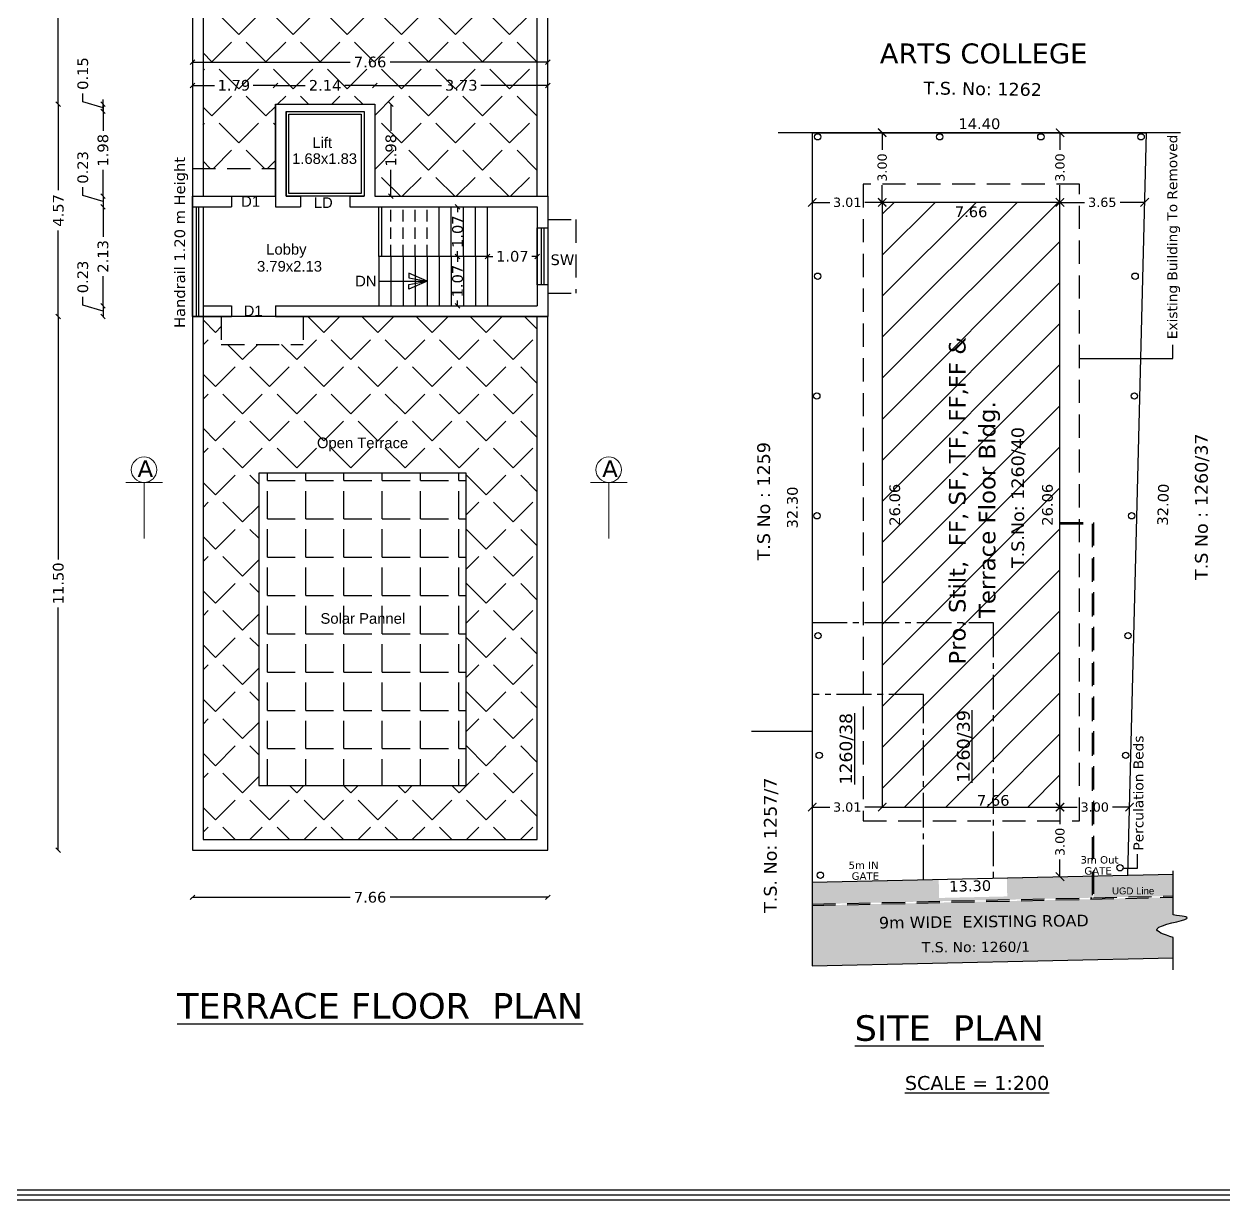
# Model space of a CAD drawing. Header units: metres. Extents: x 1161 to 1456, y 119 to 208.
# Drawn here: x 1352.82 to 1378.67, y 122.35 to 147.69 of the extents above; entities that cross this region are included whole.
import ezdxf

# ---------------------------------------------------------------- set-up
doc = ezdxf.new("R2010")
doc.units = ezdxf.units.M
doc.header["$MEASUREMENT"] = 0
doc.header["$PDMODE"] = 1
doc.header["$PDSIZE"] = -5
for name, pattern in [('CENTER2', [1.125, 0.75, -0.125, 0.125, -0.125]), ('CP-CO-DWS$0$HIDDEN', [0.375, 0.25, -0.125]), ('DASHED', [0.75, 0.5, -0.25])]:
    doc.linetypes.add(name, pattern=pattern)
doc.layers.add('DIM', color=6, linetype='Continuous', lineweight=15)
doc.layers.add('HAT', color=9, linetype='Continuous', lineweight=15)
doc.layers.add('TEXT', color=7, linetype='Continuous')
doc.styles.add('100sc mnt', font='arial.ttf', dxfattribs={"height": 12})
doc.styles.get("Standard").update_dxf_attribs({"font": 'verdana.ttf'})
doc.dimstyles.new('app', dxfattribs={"dimtxt": 0.23, "dimasz": 0.1, "dimexe": 0.18, "dimexo": 0.0625, "dimgap": 0.09, "dimtad": 0, "dimzin": 0, "dimdsep": 46, "dimtxsty": 'Standard', "dimblk": 'OBLIQUE', "dimcen": 0.09, "dimse1": 1, "dimse2": 1, "dimclrd": 8, "dimclre": 8, "dimclrt": 6, "dimadec": 0, "dimazin": 0, "dimtfac": 1, "dimtofl": 0, "dimtmove": 0, "dimatfit": 3, "dimfxl": 0, "dimtolj": 1, "dimtzin": 0, "dimarcsym": 0})
doc.dimstyles.new('App 2', dxfattribs={"dimtxt": 0.23, "dimasz": 0.18, "dimexe": 0.18, "dimexo": 0.0625, "dimgap": 0.09, "dimtad": 0, "dimlfac": 2, "dimzin": 0, "dimdsep": 46, "dimtxsty": 'Standard', "dimblk": 'ARCHTICK', "dimcen": 0.09, "dimse1": 1, "dimse2": 1, "dimsd1": 1, "dimsd2": 1, "dimclrd": 8, "dimclre": 8, "dimclrt": 6, "dimadec": 0, "dimazin": 0, "dimtfac": 1, "dimtofl": 0, "dimtmove": 0, "dimatfit": 3, "dimfxl": 0, "dimtolj": 1, "dimtzin": 0, "dimarcsym": 0})
doc.dimstyles.new('Copy of site 2', dxfattribs={"dimtxt": 0.2, "dimasz": 0.18, "dimexe": 0.18, "dimexo": 0.0625, "dimgap": 0.09, "dimtad": 0, "dimlfac": 2, "dimzin": 0, "dimdsep": 46, "dimtxsty": 'Standard', "dimblk": 'ARCHTICK', "dimcen": 0.09, "dimse1": 1, "dimse2": 1, "dimclrd": 8, "dimclre": 8, "dimclrt": 6, "dimadec": 0, "dimazin": 0, "dimtfac": 1, "dimtofl": 0, "dimtmove": 0, "dimatfit": 3, "dimfxl": 0, "dimtolj": 1, "dimtzin": 0, "dimarcsym": 0})

# ---------------------------------------------------------------- blocks, each defined once
blk = doc.blocks.new('A$C1343161E')
at = {"layer": 'DIM'}
for p, q in [((-0.395, 0), (0.395, 0)), ((0, 0), (0, -1.205))]:
    blk.add_line(p, q, dxfattribs=at)
blk.add_circle((0, 0.275), 0.275, dxfattribs=at)
at = {"layer": 'TEXT'}
blk.add_text('A', height=0.359, dxfattribs=at).set_placement((-0.14, 0.119))
blk = doc.blocks.new('_Oblique')
at = {"layer": 'HAT', "color": 0, "linetype": 'Continuous', "lineweight": -2}
blk.add_line((-0.5, -0.5), (0.5, 0.5), dxfattribs=at)
blk = doc.blocks.new('*D130')
at = {"color": 8, "lineweight": -2}
for p, q in [((1362.158, 143.75), (1362.158, 143.635)), ((1362.158, 142.685), (1362.158, 142.799))]:
    blk.add_line(p, q, dxfattribs=at)
at = {"layer": 'DEFPOINTS', "color": 0}
for p in [(1362.158, 143.75), (1362.165, 143.75), (1362.165, 142.685)]:
    blk.add_point(p, dxfattribs=at)
at = {"color": 8, "lineweight": -2, "xscale": 0.1, "yscale": 0.1, "zscale": 0.1}
for p, rotation in [((1362.158, 143.75), 90), ((1362.158, 142.685), 270)]:
    blk.add_blockref('_Oblique', p, dxfattribs=dict(at, rotation=rotation))
at = {"color": 6, "insert": (1362.158, 143.217), "char_height": 0.23, "attachment_point": 5, "rotation": 90}
blk.add_mtext('\\A1;1.07', dxfattribs=at)
blk = doc.blocks.new('*D131')
at = {"color": 8, "lineweight": -2}
for p, q in [((1362.158, 142.685), (1362.158, 142.57)), ((1362.158, 141.62), (1362.158, 141.734))]:
    blk.add_line(p, q, dxfattribs=at)
at = {"layer": 'DEFPOINTS', "color": 0}
for p in [(1362.158, 142.685), (1362.158, 141.62), (1362.158, 141.62)]:
    blk.add_point(p, dxfattribs=at)
at = {"color": 8, "lineweight": -2, "xscale": 0.1, "yscale": 0.1, "zscale": 0.1}
for p, rotation in [((1362.158, 142.685), 90), ((1362.158, 141.62), 270)]:
    blk.add_blockref('_Oblique', p, dxfattribs=dict(at, rotation=rotation))
at = {"color": 6, "insert": (1362.158, 142.152), "char_height": 0.23, "attachment_point": 5, "rotation": 90}
blk.add_mtext('\\A1;1.07', dxfattribs=at)
blk = doc.blocks.new('*D132')
at = {"color": 8, "lineweight": -2}
for p, q in [((1354.083, 146.016), (1354.083, 146.196)), ((1354.518, 145.886), (1354.083, 146.016)), ((1354.518, 145.962), (1354.518, 146.062)), ((1354.518, 145.81), (1354.518, 145.962)), ((1354.518, 145.81), (1354.518, 145.71))]:
    blk.add_line(p, q, dxfattribs=at)
at = {"layer": 'DEFPOINTS', "color": 0}
for p in [(1354.518, 145.962), (1358.463, 145.962), (1358.463, 145.81)]:
    blk.add_point(p, dxfattribs=at)
at = {"color": 8, "lineweight": -2, "xscale": 0.1, "yscale": 0.1, "zscale": 0.1}
for p, rotation in [((1354.518, 145.962), 270), ((1354.518, 145.81), 90)]:
    blk.add_blockref('_Oblique', p, dxfattribs=dict(at, rotation=rotation))
at = {"color": 6, "insert": (1354.083, 146.624), "char_height": 0.23, "attachment_point": 5, "rotation": 90}
blk.add_mtext('\\A1;0.15', dxfattribs=at)
blk = doc.blocks.new('*D133')
at = {"color": 8, "lineweight": -2}
for p, q in [((1354.518, 145.962), (1354.518, 145.389)), ((1354.518, 143.98), (1354.518, 144.552))]:
    blk.add_line(p, q, dxfattribs=at)
at = {"layer": 'DEFPOINTS', "color": 0}
for p in [(1358.463, 145.962), (1354.518, 143.98), (1357.286, 143.98)]:
    blk.add_point(p, dxfattribs=at)
at = {"color": 8, "lineweight": -2, "xscale": 0.1, "yscale": 0.1, "zscale": 0.1}
for p, rotation in [((1354.518, 145.962), 90), ((1354.518, 143.98), 270)]:
    blk.add_blockref('_Oblique', p, dxfattribs=dict(at, rotation=rotation))
at = {"color": 6, "insert": (1354.518, 144.971), "char_height": 0.23, "attachment_point": 5, "rotation": 90}
blk.add_mtext('\\A1;1.98', dxfattribs=at)
blk = doc.blocks.new('*D134')
at = {"color": 8, "lineweight": -2}
for p, q in [((1354.083, 143.995), (1354.083, 144.175)), ((1354.518, 143.865), (1354.083, 143.995)), ((1354.518, 143.98), (1354.518, 143.75))]:
    blk.add_line(p, q, dxfattribs=at)
at = {"layer": 'DEFPOINTS', "color": 0}
for p in [(1357.286, 143.98), (1354.518, 143.75), (1357.286, 143.75)]:
    blk.add_point(p, dxfattribs=at)
at = {"color": 8, "lineweight": -2, "xscale": 0.1, "yscale": 0.1, "zscale": 0.1}
for p, rotation in [((1354.518, 143.98), 90), ((1354.518, 143.75), 270)]:
    blk.add_blockref('_Oblique', p, dxfattribs=dict(at, rotation=rotation))
at = {"color": 6, "insert": (1354.083, 144.602), "char_height": 0.23, "attachment_point": 5, "rotation": 90}
blk.add_mtext('\\A1;0.23', dxfattribs=at)
blk = doc.blocks.new('*D135')
at = {"color": 8, "lineweight": -2}
for p, q in [((1354.518, 143.75), (1354.518, 143.109)), ((1354.518, 141.62), (1354.518, 142.26))]:
    blk.add_line(p, q, dxfattribs=at)
at = {"layer": 'DEFPOINTS', "color": 0}
for p in [(1357.286, 143.75), (1354.518, 141.62), (1357.286, 141.62)]:
    blk.add_point(p, dxfattribs=at)
at = {"color": 8, "lineweight": -2, "xscale": 0.1, "yscale": 0.1, "zscale": 0.1}
for p, rotation in [((1354.518, 143.75), 90), ((1354.518, 141.62), 270)]:
    blk.add_blockref('_Oblique', p, dxfattribs=dict(at, rotation=rotation))
at = {"color": 6, "insert": (1354.518, 142.685), "char_height": 0.23, "attachment_point": 5, "rotation": 90}
blk.add_mtext('\\A1;2.13', dxfattribs=at)
blk = doc.blocks.new('*D136')
at = {"color": 8, "lineweight": -2}
for p, q in [((1354.083, 141.635), (1354.083, 141.815)), ((1354.518, 141.505), (1354.083, 141.635)), ((1354.518, 141.62), (1354.518, 141.39))]:
    blk.add_line(p, q, dxfattribs=at)
at = {"layer": 'DEFPOINTS', "color": 0}
for p in [(1357.286, 141.62), (1354.518, 141.39), (1357.286, 141.39)]:
    blk.add_point(p, dxfattribs=at)
at = {"color": 8, "lineweight": -2, "xscale": 0.1, "yscale": 0.1, "zscale": 0.1}
for p, rotation in [((1354.518, 141.62), 90), ((1354.518, 141.39), 270)]:
    blk.add_blockref('_Oblique', p, dxfattribs=dict(at, rotation=rotation))
at = {"color": 6, "insert": (1354.083, 142.242), "char_height": 0.23, "attachment_point": 5, "rotation": 90}
blk.add_mtext('\\A1;0.23', dxfattribs=at)
blk = doc.blocks.new('*D137')
at = {"color": 8, "lineweight": -2}
for p, q in [((1353.555, 145.962), (1353.555, 144.109)), ((1353.555, 141.39), (1353.555, 143.242))]:
    blk.add_line(p, q, dxfattribs=at)
at = {"layer": 'DEFPOINTS', "color": 0}
for p in [(1358.233, 145.962), (1353.555, 141.39), (1358.233, 141.39)]:
    blk.add_point(p, dxfattribs=at)
at = {"color": 8, "lineweight": -2, "xscale": 0.1, "yscale": 0.1, "zscale": 0.1}
for p, rotation in [((1353.555, 145.962), 90), ((1353.555, 141.39), 270)]:
    blk.add_blockref('_Oblique', p, dxfattribs=dict(at, rotation=rotation))
at = {"color": 6, "insert": (1353.555, 143.676), "char_height": 0.23, "attachment_point": 5, "rotation": 90}
blk.add_mtext('\\A1;4.57', dxfattribs=at)
blk = doc.blocks.new('*D138')
at = {"color": 8, "lineweight": -2}
for p, q in [((1356.443, 146.37), (1356.92, 146.37)), ((1358.233, 146.37), (1357.755, 146.37))]:
    blk.add_line(p, q, dxfattribs=at)
at = {"layer": 'DEFPOINTS', "color": 0}
for p in [(1358.233, 146.37), (1356.443, 143.98), (1358.233, 143.98)]:
    blk.add_point(p, dxfattribs=at)
at = {"color": 8, "lineweight": -2, "xscale": 0.1, "yscale": 0.1, "zscale": 0.1, "rotation": 180}
blk.add_blockref('_Oblique', (1356.443, 146.37), dxfattribs=at)
at = {"color": 8, "lineweight": -2, "xscale": 0.1, "yscale": 0.1, "zscale": 0.1}
blk.add_blockref('_Oblique', (1358.233, 146.37), dxfattribs=at)
at = {"color": 6, "insert": (1357.338, 146.37), "char_height": 0.23, "attachment_point": 5}
blk.add_mtext('\\A1;1.79', dxfattribs=at)
blk = doc.blocks.new('*D139')
at = {"color": 8, "lineweight": -2}
for p, q in [((1358.233, 146.37), (1358.874, 146.37)), ((1360.373, 146.37), (1359.732, 146.37))]:
    blk.add_line(p, q, dxfattribs=at)
at = {"layer": 'DEFPOINTS', "color": 0}
for p in [(1360.373, 146.37), (1360.373, 145.962), (1358.233, 143.98)]:
    blk.add_point(p, dxfattribs=at)
at = {"color": 8, "lineweight": -2, "xscale": 0.1, "yscale": 0.1, "zscale": 0.1, "rotation": 180}
blk.add_blockref('_Oblique', (1358.233, 146.37), dxfattribs=at)
at = {"color": 8, "lineweight": -2, "xscale": 0.1, "yscale": 0.1, "zscale": 0.1}
blk.add_blockref('_Oblique', (1360.373, 146.37), dxfattribs=at)
at = {"color": 6, "insert": (1359.303, 146.37), "char_height": 0.23, "attachment_point": 5}
blk.add_mtext('\\A1;2.14', dxfattribs=at)
blk = doc.blocks.new('*D140')
at = {"color": 8, "lineweight": -2}
for p, q in [((1360.373, 146.37), (1361.813, 146.37)), ((1364.103, 146.37), (1362.662, 146.37))]:
    blk.add_line(p, q, dxfattribs=at)
at = {"layer": 'DEFPOINTS', "color": 0}
for p in [(1364.103, 146.37), (1360.373, 145.962), (1364.103, 145.974)]:
    blk.add_point(p, dxfattribs=at)
at = {"color": 8, "lineweight": -2, "xscale": 0.1, "yscale": 0.1, "zscale": 0.1, "rotation": 180}
blk.add_blockref('_Oblique', (1360.373, 146.37), dxfattribs=at)
at = {"color": 8, "lineweight": -2, "xscale": 0.1, "yscale": 0.1, "zscale": 0.1}
blk.add_blockref('_Oblique', (1364.103, 146.37), dxfattribs=at)
at = {"color": 6, "insert": (1362.238, 146.37), "char_height": 0.23, "attachment_point": 5}
blk.add_mtext('\\A1;3.73', dxfattribs=at)
blk = doc.blocks.new('*D141')
at = {"color": 8, "lineweight": -2}
for p, q in [((1356.443, 146.871), (1359.844, 146.871)), ((1364.103, 146.871), (1360.702, 146.871))]:
    blk.add_line(p, q, dxfattribs=at)
at = {"layer": 'DEFPOINTS', "color": 0}
for p in [(1364.103, 146.871), (1356.443, 144.675), (1364.103, 144.675)]:
    blk.add_point(p, dxfattribs=at)
at = {"color": 8, "lineweight": -2, "xscale": 0.1, "yscale": 0.1, "zscale": 0.1, "rotation": 180}
blk.add_blockref('_Oblique', (1356.443, 146.871), dxfattribs=at)
at = {"color": 8, "lineweight": -2, "xscale": 0.1, "yscale": 0.1, "zscale": 0.1}
blk.add_blockref('_Oblique', (1364.103, 146.871), dxfattribs=at)
at = {"color": 6, "insert": (1360.273, 146.871), "char_height": 0.23, "attachment_point": 5}
blk.add_mtext('\\A1;7.66', dxfattribs=at)
blk = doc.blocks.new('*D142')
at = {"color": 8, "lineweight": -2}
for p, q in [((1360.722, 145.962), (1360.722, 145.389)), ((1360.722, 143.98), (1360.722, 144.552))]:
    blk.add_line(p, q, dxfattribs=at)
at = {"layer": 'DEFPOINTS', "color": 0}
for p in [(1360.373, 145.962), (1360.722, 145.962), (1360.373, 143.98)]:
    blk.add_point(p, dxfattribs=at)
at = {"color": 8, "lineweight": -2, "xscale": 0.1, "yscale": 0.1, "zscale": 0.1}
for p, rotation in [((1360.722, 145.962), 90), ((1360.722, 143.98), 270)]:
    blk.add_blockref('_Oblique', p, dxfattribs=dict(at, rotation=rotation))
at = {"color": 6, "insert": (1360.722, 144.971), "char_height": 0.23, "attachment_point": 5, "rotation": 90}
blk.add_mtext('\\A1;1.98', dxfattribs=at)
blk = doc.blocks.new('*D143')
at = {"color": 8, "lineweight": -2}
for p, q in [((1362.803, 142.685), (1362.92, 142.685)), ((1363.873, 142.685), (1363.756, 142.685))]:
    blk.add_line(p, q, dxfattribs=at)
at = {"layer": 'DEFPOINTS', "color": 0}
for p in [(1362.803, 142.685), (1363.873, 142.685), (1363.873, 142.685)]:
    blk.add_point(p, dxfattribs=at)
at = {"color": 8, "lineweight": -2, "xscale": 0.1, "yscale": 0.1, "zscale": 0.1, "rotation": 180}
blk.add_blockref('_Oblique', (1362.803, 142.685), dxfattribs=at)
at = {"color": 8, "lineweight": -2, "xscale": 0.1, "yscale": 0.1, "zscale": 0.1}
blk.add_blockref('_Oblique', (1363.873, 142.685), dxfattribs=at)
at = {"color": 6, "insert": (1363.338, 142.685), "char_height": 0.23, "attachment_point": 5}
blk.add_mtext('\\A1;1.07', dxfattribs=at)
blk = doc.blocks.new('*D72')
at = {"layer": 'DEFPOINTS', "color": 0}
for p in [(1376.599, 129.354), (1369.801, 129.199), (1369.804, 129.042)]:
    blk.add_point(p, dxfattribs=at)
at = {"color": 6, "insert": (1373.203, 129.119), "char_height": 0.23, "attachment_point": 5, "rotation": 1.3065}
blk.add_mtext('\\A1;13.30', dxfattribs=at)
blk = doc.blocks.new('_ArchTick')
at = {"color": 0, "linetype": 'ByBlock', "const_width": 0.15}
blk.add_lwpolyline([(-0.5, -0.5), (0.5, 0.5)], dxfattribs=at)
blk = doc.blocks.new('*D73')
at = {"layer": 'DEFPOINTS', "color": 0}
for p in [(1377.001, 145.349), (1376.599, 129.354), (1377.16, 129.34)]:
    blk.add_point(p, dxfattribs=at)
at = {"color": 6, "insert": (1377.361, 137.337), "char_height": 0.23, "attachment_point": 5, "rotation": 88.5611}
blk.add_mtext('\\A1;32.00', dxfattribs=at)
blk = doc.blocks.new('*D74')
at = {"layer": 'DEFPOINTS', "color": 0}
for p in [(1369.801, 145.349), (1377.001, 145.541), (1377.001, 145.349)]:
    blk.add_point(p, dxfattribs=at)
at = {"color": 6, "insert": (1373.401, 145.541), "char_height": 0.23, "attachment_point": 5}
blk.add_mtext('\\A1;14.40', dxfattribs=at)
blk = doc.blocks.new('*D75')
at = {"layer": 'DEFPOINTS', "color": 0}
for p in [(1369.801, 145.349), (1369.374, 129.199), (1369.801, 129.199)]:
    blk.add_point(p, dxfattribs=at)
at = {"color": 6, "insert": (1369.374, 137.274), "char_height": 0.23, "attachment_point": 5, "rotation": 90}
blk.add_mtext('\\A1;32.30', dxfattribs=at)
blk = doc.blocks.new('*D76')
at = {"color": 8, "lineweight": -2}
for p, q in [((1369.801, 143.849), (1370.178, 143.849)), ((1371.308, 143.849), (1370.931, 143.849))]:
    blk.add_line(p, q, dxfattribs=at)
at = {"layer": 'DEFPOINTS', "color": 0}
for p in [(1369.801, 143.849), (1369.801, 143.849), (1371.308, 143.849)]:
    blk.add_point(p, dxfattribs=at)
at = {"color": 8, "lineweight": -2, "xscale": 0.18, "yscale": 0.18, "zscale": 0.18, "rotation": 180}
blk.add_blockref('_ArchTick', (1369.801, 143.849), dxfattribs=at)
at = {"color": 8, "lineweight": -2, "xscale": 0.18, "yscale": 0.18, "zscale": 0.18}
blk.add_blockref('_ArchTick', (1371.308, 143.849), dxfattribs=at)
at = {"color": 6, "insert": (1370.554, 143.849), "char_height": 0.2, "attachment_point": 5}
blk.add_mtext('\\A1;3.01', dxfattribs=at)
blk = doc.blocks.new('*D146')
at = {"color": 8, "lineweight": -2}
for p, q in [((1371.308, 145.349), (1371.308, 144.981)), ((1371.308, 143.849), (1371.308, 144.217))]:
    blk.add_line(p, q, dxfattribs=at)
at = {"layer": 'DEFPOINTS', "color": 0}
for p in [(1371.308, 145.349), (1371.308, 145.349), (1371.308, 143.849)]:
    blk.add_point(p, dxfattribs=at)
at = {"color": 8, "lineweight": -2, "xscale": 0.18, "yscale": 0.18, "zscale": 0.18}
for p, rotation in [((1371.308, 145.349), 90), ((1371.308, 143.849), 270)]:
    blk.add_blockref('_ArchTick', p, dxfattribs=dict(at, rotation=rotation))
at = {"color": 6, "insert": (1371.308, 144.599), "char_height": 0.2, "attachment_point": 5, "rotation": 90}
blk.add_mtext('\\A1;3.00', dxfattribs=at)
blk = doc.blocks.new('*D77')
at = {"color": 8, "lineweight": -2}
for p, q in [((1375.138, 145.349), (1375.138, 144.981)), ((1375.138, 143.849), (1375.138, 144.217))]:
    blk.add_line(p, q, dxfattribs=at)
at = {"layer": 'DEFPOINTS', "color": 0}
for p in [(1375.138, 145.349), (1375.138, 145.349), (1375.138, 143.849)]:
    blk.add_point(p, dxfattribs=at)
at = {"color": 8, "lineweight": -2, "xscale": 0.18, "yscale": 0.18, "zscale": 0.18}
for p, rotation in [((1375.138, 145.349), 90), ((1375.138, 143.849), 270)]:
    blk.add_blockref('_ArchTick', p, dxfattribs=dict(at, rotation=rotation))
at = {"color": 6, "insert": (1375.138, 144.599), "char_height": 0.2, "attachment_point": 5, "rotation": 90}
blk.add_mtext('\\A1;3.00', dxfattribs=at)
blk = doc.blocks.new('*D78')
at = {"color": 8, "lineweight": -2}
for p, q in [((1375.138, 143.849), (1375.669, 143.849)), ((1376.963, 143.849), (1376.432, 143.849))]:
    blk.add_line(p, q, dxfattribs=at)
at = {"layer": 'DEFPOINTS', "color": 0}
for p in [(1375.138, 143.849), (1376.963, 143.849), (1376.963, 143.849)]:
    blk.add_point(p, dxfattribs=at)
at = {"color": 8, "lineweight": -2, "xscale": 0.18, "yscale": 0.18, "zscale": 0.18, "rotation": 180}
blk.add_blockref('_ArchTick', (1375.138, 143.849), dxfattribs=at)
at = {"color": 8, "lineweight": -2, "xscale": 0.18, "yscale": 0.18, "zscale": 0.18}
blk.add_blockref('_ArchTick', (1376.963, 143.849), dxfattribs=at)
at = {"color": 6, "insert": (1376.05, 143.849), "char_height": 0.2, "attachment_point": 5}
blk.add_mtext('\\A1;3.65', dxfattribs=at)
blk = doc.blocks.new('*D79')
at = {"color": 8, "lineweight": -2}
for p, q in [((1375.138, 130.819), (1375.505, 130.819)), ((1376.636, 130.819), (1376.269, 130.819))]:
    blk.add_line(p, q, dxfattribs=at)
at = {"layer": 'DEFPOINTS', "color": 0}
for p in [(1375.138, 130.819), (1376.636, 130.819), (1376.636, 130.819)]:
    blk.add_point(p, dxfattribs=at)
at = {"color": 8, "lineweight": -2, "xscale": 0.18, "yscale": 0.18, "zscale": 0.18, "rotation": 180}
blk.add_blockref('_ArchTick', (1375.138, 130.819), dxfattribs=at)
at = {"color": 8, "lineweight": -2, "xscale": 0.18, "yscale": 0.18, "zscale": 0.18}
blk.add_blockref('_ArchTick', (1376.636, 130.819), dxfattribs=at)
at = {"color": 6, "insert": (1375.887, 130.819), "char_height": 0.2, "attachment_point": 5}
blk.add_mtext('\\A1;3.00', dxfattribs=at)
blk = doc.blocks.new('*D80')
at = {"color": 8, "lineweight": -2}
for p, q in [((1375.138, 130.819), (1375.138, 130.452)), ((1375.138, 129.321), (1375.138, 129.688))]:
    blk.add_line(p, q, dxfattribs=at)
at = {"layer": 'DEFPOINTS', "color": 0}
for p in [(1375.138, 130.819), (1375.138, 129.321), (1375.138, 129.321)]:
    blk.add_point(p, dxfattribs=at)
at = {"color": 8, "lineweight": -2, "xscale": 0.18, "yscale": 0.18, "zscale": 0.18}
for p, rotation in [((1375.138, 130.819), 90), ((1375.138, 129.321), 270)]:
    blk.add_blockref('_ArchTick', p, dxfattribs=dict(at, rotation=rotation))
at = {"color": 6, "insert": (1375.138, 130.07), "char_height": 0.2, "attachment_point": 5, "rotation": 90}
blk.add_mtext('\\A1;3.00', dxfattribs=at)
blk = doc.blocks.new('*D81')
at = {"color": 8, "lineweight": -2}
for p, q in [((1369.801, 130.819), (1370.178, 130.819)), ((1371.308, 130.819), (1370.931, 130.819))]:
    blk.add_line(p, q, dxfattribs=at)
at = {"layer": 'DEFPOINTS', "color": 0}
for p in [(1369.801, 130.819), (1369.801, 130.819), (1371.308, 130.819)]:
    blk.add_point(p, dxfattribs=at)
at = {"color": 8, "lineweight": -2, "xscale": 0.18, "yscale": 0.18, "zscale": 0.18, "rotation": 180}
blk.add_blockref('_ArchTick', (1369.801, 130.819), dxfattribs=at)
at = {"color": 8, "lineweight": -2, "xscale": 0.18, "yscale": 0.18, "zscale": 0.18}
blk.add_blockref('_ArchTick', (1371.308, 130.819), dxfattribs=at)
at = {"color": 6, "insert": (1370.554, 130.819), "char_height": 0.2, "attachment_point": 5}
blk.add_mtext('\\A1;3.01', dxfattribs=at)
blk = doc.blocks.new('*D147')
at = {"layer": 'DEFPOINTS', "color": 0}
for p in [(1371.308, 143.849), (1375.138, 143.849), (1375.138, 143.643)]:
    blk.add_point(p, dxfattribs=at)
at = {"color": 6, "insert": (1373.223, 143.643), "char_height": 0.23, "attachment_point": 5}
blk.add_mtext('\\A1;7.66', dxfattribs=at)
blk = doc.blocks.new('*D148')
at = {"layer": 'DEFPOINTS', "color": 0}
for p in [(1375.138, 143.849), (1374.869, 130.819), (1375.138, 130.819)]:
    blk.add_point(p, dxfattribs=at)
at = {"color": 6, "insert": (1374.869, 137.334), "char_height": 0.23, "attachment_point": 5, "rotation": 90}
blk.add_mtext('\\A1;26.06', dxfattribs=at)
blk = doc.blocks.new('*D149')
at = {"layer": 'DEFPOINTS', "color": 0}
for p in [(1375.138, 130.962), (1371.308, 130.819), (1375.138, 130.819)]:
    blk.add_point(p, dxfattribs=at)
at = {"color": 6, "insert": (1373.7, 130.962), "char_height": 0.23, "attachment_point": 5}
blk.add_mtext('\\A1;7.66', dxfattribs=at)
blk = doc.blocks.new('*D150')
at = {"layer": 'DEFPOINTS', "color": 0}
for p in [(1371.308, 143.849), (1371.58, 143.849), (1371.308, 130.819)]:
    blk.add_point(p, dxfattribs=at)
at = {"color": 6, "insert": (1371.58, 137.334), "char_height": 0.23, "attachment_point": 5, "rotation": 90}
blk.add_mtext('\\A1;26.06', dxfattribs=at)
blk = doc.blocks.new('*D108')
at = {"color": 8, "lineweight": -2}
for p, q in [((1356.443, 128.876), (1359.844, 128.876)), ((1364.103, 128.876), (1360.702, 128.876))]:
    blk.add_line(p, q, dxfattribs=at)
at = {"layer": 'DEFPOINTS', "color": 0}
for p in [(1356.443, 129.89), (1364.103, 129.89), (1356.443, 128.876)]:
    blk.add_point(p, dxfattribs=at)
at = {"color": 8, "lineweight": -2, "xscale": 0.1, "yscale": 0.1, "zscale": 0.1, "rotation": 180}
blk.add_blockref('_Oblique', (1356.443, 128.876), dxfattribs=at)
at = {"color": 8, "lineweight": -2, "xscale": 0.1, "yscale": 0.1, "zscale": 0.1}
blk.add_blockref('_Oblique', (1364.103, 128.876), dxfattribs=at)
at = {"color": 6, "insert": (1360.273, 128.876), "char_height": 0.23, "attachment_point": 5}
blk.add_mtext('\\A1;7.66', dxfattribs=at)
blk = doc.blocks.new('*D109')
at = {"color": 8, "lineweight": -2}
for p, q in [((1353.555, 155.95), (1353.555, 151.386)), ((1353.555, 145.962), (1353.555, 150.526))]:
    blk.add_line(p, q, dxfattribs=at)
at = {"layer": 'DEFPOINTS', "color": 0}
for p in [(1353.555, 155.95), (1356.443, 155.95), (1358.233, 145.962)]:
    blk.add_point(p, dxfattribs=at)
at = {"color": 8, "lineweight": -2, "xscale": 0.1, "yscale": 0.1, "zscale": 0.1}
for p, rotation in [((1353.555, 155.95), 90), ((1353.555, 145.962), 270)]:
    blk.add_blockref('_Oblique', p, dxfattribs=dict(at, rotation=rotation))
at = {"color": 6, "insert": (1353.555, 150.956), "char_height": 0.23, "attachment_point": 5, "rotation": 90}
blk.add_mtext('\\A1;9.99', dxfattribs=at)
blk = doc.blocks.new('*D112')
at = {"color": 8, "lineweight": -2}
for p, q in [((1353.555, 141.39), (1353.555, 136.157)), ((1353.555, 129.89), (1353.555, 135.122))]:
    blk.add_line(p, q, dxfattribs=at)
at = {"layer": 'DEFPOINTS', "color": 0}
for p in [(1356.443, 141.39), (1353.555, 129.89), (1356.443, 129.89)]:
    blk.add_point(p, dxfattribs=at)
at = {"color": 8, "lineweight": -2, "xscale": 0.1, "yscale": 0.1, "zscale": 0.1}
for p, rotation in [((1353.555, 141.39), 90), ((1353.555, 129.89), 270)]:
    blk.add_blockref('_Oblique', p, dxfattribs=dict(at, rotation=rotation))
at = {"color": 6, "insert": (1353.555, 135.64), "char_height": 0.23, "attachment_point": 5, "rotation": 90}
blk.add_mtext('\\A1;11.50', dxfattribs=at)

msp = doc.modelspace()

# ---------------------------------------------------------------- hatches: boundary and pattern name
h = msp.add_hatch()
h.set_pattern_fill('ANGLE', color=256, scale=3, angle=45)
h.set_pattern_definition([(45, (1796.1348, -2925.69444), (-0.5833631, 0.5833631), [0.6, -0.225]), (135, (1796.1348, -2925.69444), (-0.5833631, -0.5833631), [0.6, -0.225])])
h.paths.add_polyline_path([(1358.9836, 146.161), (1359.6274, 146.161), (1359.6274, 146.5731), (1358.9836, 146.5731)], flags=24)
h.paths.add_polyline_path([(1361.9164, 146.1627), (1362.5602, 146.1627), (1362.5602, 146.5749), (1361.9164, 146.5749)], flags=24)
h.paths.add_polyline_path([(1360.9297, 144.6398), (1360.9297, 145.2836), (1360.5176, 145.2836), (1360.5176, 144.6398)], flags=24)
h.paths.add_polyline_path([(1357.0068, 146.1627), (1357.6506, 146.1627), (1357.6506, 146.5748), (1357.0068, 146.5748)], flags=24)
h.paths.add_polyline_path([(1359.9507, 146.6631), (1360.5945, 146.6631), (1360.5945, 147.0752), (1359.9507, 147.0752)], flags=24)
h.paths.add_polyline_path([(1359.1447, 134.7072), (1361.088, 134.7072), (1361.088, 135.0611), (1359.1447, 135.0611)], flags=24)
h.paths.add_polyline_path([(1359.054, 147.5058), (1361.1685, 147.5058), (1361.1685, 147.9491), (1359.054, 147.9491)], flags=24)
h.paths.add_polyline_path([(1363.8728, 152.4896), (1356.6728, 152.4896), (1356.6728, 144.5796), (1358.2328, 144.5796), (1358.2328, 145.962), (1360.3728, 145.962), (1360.3728, 143.9796), (1363.8728, 143.9796)])
h = msp.add_hatch()
h.set_pattern_fill('ANSI31', color=8, scale=5, angle=180, style=0)
h.paths.add_polyline_path([(1375.1377, 143.849), (1371.3077, 143.849), (1371.3077, 134.7975), (1373.6996, 134.7975), (1373.6996, 130.819), (1375.1377, 130.819)])
h.paths.add_polyline_path([(1372.2002, 133.2475), (1372.2001, 130.819), (1373.6996, 130.819), (1373.6996, 134.7975), (1371.3077, 134.7975), (1371.3077, 133.2475)], flags=17)
h.paths.add_polyline_path([(1372.2002, 133.2475), (1371.3077, 133.2475), (1371.3077, 130.819), (1372.2001, 130.819)], flags=16)
h.paths.add_polyline_path([(1374.5079, 135.8857), (1374.5079, 139.256), (1373.9926, 139.256), (1373.9926, 135.8857)], flags=24)
h.paths.add_polyline_path([(1373.3084, 133.7729), (1373.3084, 141.537), (1372.6128, 141.537), (1372.6128, 133.7729)], flags=25)
h.paths.add_polyline_path([(1373.9661, 134.7733), (1373.9661, 139.7181), (1373.2514, 139.7181), (1373.2514, 134.7733)], flags=24)
h.paths.add_polyline_path([(1373.3359, 131.2571), (1373.3359, 133.0434), (1372.8206, 133.0434), (1372.8206, 131.2571)], flags=24)
h = msp.add_hatch()
h.set_pattern_fill('ANGLE', color=256, scale=3, angle=45)
h.set_pattern_definition([(45, (1684.2077, -2925.69444), (-0.5833631, 0.5833631), [0.6, -0.225]), (135, (1684.2077, -2925.69444), (-0.5833631, -0.5833631), [0.6, -0.225])])
h.paths.add_polyline_path([(1359.054, 135.395), (1361.1685, 135.395), (1361.1685, 135.8384), (1359.054, 135.8384)], flags=24)
h.paths.add_polyline_path([(1357.8755, 131.2842), (1357.8755, 138.0116), (1362.3428, 138.0116), (1362.3428, 131.2842)])
h.paths.add_polyline_path([(1356.6728, 130.1196), (1363.8728, 130.1196), (1363.8728, 141.3896), (1358.8328, 141.3896), (1358.8328, 140.7896), (1357.067, 140.7896), (1357.067, 141.3896), (1356.6728, 141.3896)])
h = msp.add_hatch()
h.set_pattern_fill('ANGLE', color=256, scale=3)
h.set_pattern_definition([(0, (1796.1348, -2942.6959), (0, 0.825), [0.6, -0.225]), (90, (1796.1348, -2942.6959), (-0.825, 1e-16), [0.6, -0.225])])
h.paths.add_polyline_path([(1362.3428, 131.2842), (1362.3428, 138.0116), (1357.8755, 138.0116), (1357.8755, 131.2842)])
h.paths.add_polyline_path([(1359.1447, 134.7072), (1361.088, 134.7072), (1361.088, 135.0611), (1359.1447, 135.0611)], flags=24)
h = msp.add_hatch()
h.set_pattern_fill('DOTS', color=2)
edge = h.paths.add_edge_path()
edge.add_spline(control_points=[(1377.5787, 128.0099), (1377.3703, 128.0751), (1376.9354, 128.2383), (1378.1381, 128.416), (1377.7741, 128.4758), (1377.5787, 128.4953)], knot_values=[0.315129, 0.315129, 0.315129, 0.315129, 1.7457453, 3.9428594, 5.2832923, 5.2832923, 5.2832923, 5.2832923], degree=3, periodic=0)
edge.add_line((1377.5787, 128.4953), (1377.5787, 128.8771))
edge.add_line((1377.5787, 128.8771), (1369.8006, 128.6997))
edge.add_line((1369.8006, 128.6997), (1369.8006, 127.3975))
edge.add_line((1369.8006, 127.3975), (1377.5787, 127.5748))
edge.add_line((1377.5787, 127.5748), (1377.5787, 128.0099))
h.paths.add_polyline_path([(1377.5787, 129.3764), (1375.8624, 129.3373), (1375.8624, 128.8673), (1377.5787, 128.9065)])
h.paths.add_polyline_path([(1372.0926, 127.576), (1374.8952, 127.5911), (1374.893, 128.0034), (1372.0904, 127.9882)], flags=24)
h.paths.add_polyline_path([(1371.1742, 128.1341), (1376.0308, 128.1846), (1376.0267, 128.5752), (1371.1701, 128.5247)], flags=24)
h.paths.add_polyline_path([(1376.2216, 128.899), (1377.208, 128.899), (1377.208, 129.1291), (1376.2216, 129.1291)], flags=24)
h.paths.add_polyline_path([(1373.9926, 129.2946), (1374.0017, 128.8955), (1372.5343, 128.8621), (1372.5252, 129.2612), (1369.8006, 129.199), (1369.8006, 128.7291), (1375.833, 128.8667), (1375.833, 129.3366)])

# ---------------------------------------------------------------- linework, layer by layer
for p, q in [((1358.2328, 145.962), (1358.2328, 143.7496)), ((1358.2328, 145.962), (1360.3728, 145.962)), ((1360.3728, 145.962), (1360.3728, 143.9796)), ((1358.4628, 145.8096), (1358.4628, 143.9796)), ((1358.4628, 145.8096), (1360.1428, 145.8096)), ((1360.1428, 145.8096), (1360.1428, 143.9796)), ((1376.5989, 129.3541), (1377.0006, 145.349)), ((1356.4428, 143.9796), (1356.4428, 141.3896)), ((1356.4428, 143.9796), (1357.286, 143.9796)), ((1357.286, 143.9796), (1357.286, 143.7496)), ((1358.4628, 143.9796), (1358.7728, 143.9796)), ((1358.7728, 143.9796), (1358.7728, 143.7496)), ((1359.8328, 143.9796), (1360.1428, 143.9796)), ((1359.8328, 143.9796), (1359.8328, 143.7496)), ((1360.3728, 143.9796), (1364.1028, 143.9796)), ((1364.1028, 143.9796), (1364.1028, 141.3896)), ((1356.4428, 143.7496), (1357.286, 143.7496)), ((1356.5232, 143.7496), (1356.5232, 141.3896)), ((1356.5769, 143.7496), (1356.5769, 141.3896)), ((1356.6728, 143.7496), (1356.6728, 141.3896)), ((1358.2328, 143.7496), (1358.7728, 143.7496)), ((1359.8328, 143.7496), (1363.8728, 143.7496)), ((1360.4628, 142.6846), (1360.4628, 143.7496)), ((1360.5228, 142.6846), (1360.5228, 143.7496)), ((1361.7628, 142.6846), (1361.7628, 143.7496)), ((1362.0228, 142.6846), (1362.0228, 143.7496)), ((1362.2828, 142.6846), (1362.2828, 143.7496)), ((1362.5428, 142.6846), (1362.5428, 143.7496)), ((1362.8028, 142.6846), (1362.8028, 143.7496)), ((1363.8728, 143.7496), (1363.8728, 141.6196)), ((1363.9578, 143.299), (1363.9578, 142.0702)), ((1364.0178, 143.299), (1364.0178, 142.0702)), ((1360.4628, 142.6846), (1360.4628, 141.6196)), ((1362.8028, 142.6846), (1360.4628, 142.6846)), ((1360.7228, 142.6846), (1360.7228, 141.6196)), ((1360.9828, 142.6846), (1360.9828, 141.6196)), ((1361.2428, 142.6846), (1361.2428, 141.6196)), ((1361.5028, 142.6846), (1361.5028, 141.6196)), ((1361.7628, 142.6846), (1361.7628, 141.6196)), ((1362.0228, 142.6846), (1362.0228, 141.6196)), ((1362.2828, 142.6846), (1362.2828, 141.6196)), ((1362.5428, 142.6846), (1362.5428, 141.6196)), ((1362.8028, 142.6846), (1362.8028, 141.6196)), ((1361.5028, 142.1512), (1361.1066, 142.3255)), ((1361.1066, 142.3255), (1361.1066, 142.2226)), ((1361.1066, 142.2226), (1361.5028, 142.1512)), ((1360.4628, 142.1512), (1361.5028, 142.1512)), ((1361.5028, 142.1512), (1361.1066, 141.9768)), ((1361.1066, 142.0797), (1361.5028, 142.1512)), ((1361.1066, 141.9768), (1361.1066, 142.0797)), ((1356.6728, 141.6196), (1357.286, 141.6196)), ((1357.286, 141.6196), (1357.286, 141.3896)), ((1358.2328, 141.6196), (1363.8728, 141.6196)), ((1358.2328, 141.6196), (1358.2328, 141.3896)), ((1356.4428, 141.3896), (1357.286, 141.3896)), ((1358.2328, 141.3896), (1364.1028, 141.3896)), ((1369.8006, 132.449), (1368.4879, 132.449)), ((1369.8006, 129.199), (1377.5787, 129.3764)), ((1369.8006, 129.199), (1376.5989, 129.3541)), ((1369.8006, 129.199), (1376.5989, 129.3541)), ((1377.5787, 128.4953), (1377.5787, 129.4465)), ((1369.8006, 129.199), (1369.8006, 127.3975)), ((1377.5787, 127.3161), (1377.5787, 128.0099)), ((1369.8006, 127.3975), (1377.5787, 127.5748))]:
    msp.add_line(p, q)
at = {"linetype": 'DASHED'}
for p, q in [((1356.4428, 144.5796), (1358.2328, 144.5796)), ((1364.1028, 143.479), (1364.7028, 143.479)), ((1364.7028, 143.479), (1364.7028, 141.8902)), ((1364.1028, 141.8902), (1364.7028, 141.8902)), ((1357.067, 141.3896), (1357.067, 140.7896)), ((1358.8328, 141.3896), (1358.8328, 140.7896)), ((1357.067, 140.7896), (1358.8328, 140.7896))]:
    msp.add_line(p, q, dxfattribs=at)
at = {"linetype": 'CP-CO-DWS$0$HIDDEN'}
for p, q in [((1360.7228, 142.6846), (1360.7228, 143.7496)), ((1360.9828, 142.6846), (1360.9828, 143.7496)), ((1361.2428, 142.6846), (1361.2428, 143.7496)), ((1361.5028, 142.6846), (1361.5028, 143.7496))]:
    msp.add_line(p, q, dxfattribs=at)
at = {"color": 8, "linetype": 'DASHED'}
for p, q in [((1369.8006, 128.6997), (1377.5787, 128.8771)), ((1369.8006, 128.7291), (1375.833, 128.8667)), ((1375.8624, 128.8673), (1377.5787, 128.9065))]:
    msp.add_line(p, q, dxfattribs=at)
for points in [[(1315.6187, 199.4511), (1315.6187, 122.3549), (1398.1445, 122.3549), (1398.1445, 199.4511)], [(1315.7271, 199.3427), (1315.7271, 122.4633), (1398.036, 122.4633), (1398.036, 199.3427)], [(1315.8356, 199.2342), (1315.8356, 122.5718), (1397.9276, 122.5718), (1397.9276, 199.2342)], [(1356.4428, 141.3896), (1356.4428, 143.9796), (1358.2328, 143.9796), (1358.2328, 145.962), (1360.3728, 145.962), (1360.3728, 143.9796), (1364.1028, 143.9796), (1364.1028, 141.3896)], [(1358.4628, 145.8096), (1360.1428, 145.8096), (1360.1428, 143.9796), (1358.4628, 143.9796)], [(1358.5228, 145.7496), (1360.0828, 145.7496), (1360.0828, 144.0396), (1358.5228, 144.0396)], [(1363.8728, 143.299), (1364.1028, 143.299), (1364.1028, 142.0702), (1363.8728, 142.0702)], [(1357.8755, 131.2842), (1362.3428, 131.2842), (1362.3428, 138.0116), (1357.8755, 138.0116)]]:
    msp.add_lwpolyline(points, close=True)
for points in [[(1364.1028, 143.9796), (1364.1028, 155.9496), (1356.4428, 155.9496), (1356.4428, 143.9796)], [(1356.6728, 152.4896), (1356.6728, 143.9796)], [(1363.8728, 143.9796), (1363.8728, 152.4896)], [(1369.8006, 145.349), (1369.0676, 145.349)], [(1369.8006, 145.349), (1369.8006, 129.199)], [(1369.8006, 145.349), (1377.0006, 145.349)], [(1377.7337, 145.349), (1377.0006, 145.349)], [(1356.4428, 141.3896), (1356.4428, 129.8896), (1364.1028, 129.8896), (1364.1028, 141.3896)], [(1356.6728, 141.3896), (1356.6728, 130.1196), (1363.8728, 130.1196), (1363.8728, 141.3896)], [(1375.5614, 140.4861), (1377.573, 140.4861), (1377.573, 140.7779)]]:
    msp.add_lwpolyline(points)
at = {"color": 3}
msp.add_lwpolyline([(1369.8006, 129.199), (1376.5989, 129.3541), (1377.0006, 145.349), (1369.8006, 145.349)], close=True, dxfattribs=at)
at = {"linetype": 'DASHED'}
msp.add_lwpolyline([(1375.5614, 130.5265), (1375.5614, 144.2397), (1370.898, 144.2397), (1370.898, 130.5265)], close=True, dxfattribs=at)
at = {"color": 1, "ltscale": 0.05}
msp.add_lwpolyline([(1375.1377, 138.243), (1375.1377, 143.849), (1371.3077, 143.849), (1371.3077, 130.819), (1375.1377, 130.819), (1375.1377, 143.849)], dxfattribs=at)
at = {"color": 8, "linetype": 'DASHED'}
for points in [[(1375.1377, 136.9525), (1375.8624, 136.9525), (1375.8624, 128.8673)], [(1375.1377, 136.9231), (1375.833, 136.9231), (1375.833, 128.8667)]]:
    msp.add_lwpolyline(points, dxfattribs=at)
at = {"linetype": 'CENTER2'}
for points in [[(1369.8006, 134.7975), (1373.6996, 134.7975), (1373.6996, 129.2879)], [(1372.2, 129.2537), (1372.2002, 133.2475), (1369.8006, 133.2475)]]:
    msp.add_lwpolyline(points, dxfattribs=at)
for centre in [(1369.9171, 145.2607), (1372.5448, 145.2607), (1374.7264, 145.2607), (1376.8858, 145.2607), (1369.9171, 142.2585), (1376.7569, 142.2585), (1369.8976, 139.6773), (1376.7419, 139.6773), (1369.9005, 137.0961), (1376.6809, 137.0961), (1369.9252, 134.5149), (1376.6052, 134.5149), (1369.9499, 131.9338), (1376.5539, 131.9338), (1376.4308, 129.5128), (1369.9746, 129.3526)]:
    msp.add_circle(centre, 0.068)
msp.add_open_spline([(1377.5787, 128.0099), (1377.3703, 128.0751), (1376.9354, 128.2383), (1378.1381, 128.416), (1377.7741, 128.4758), (1377.5787, 128.4953)], degree=3, knots=[0.315129, 0.315129, 0.315129, 0.315129, 1.7457453, 3.9428594, 5.2832923, 5.2832923, 5.2832923, 5.2832923])

# ---------------------------------------------------------------- block references
for p in [(1355.4021, 137.8135), (1365.4144, 137.8135)]:
    msp.add_blockref('A$C1343161E', p)

# ---------------------------------------------------------------- texts
for s, height, p in [('ARTS COLLEGE', 0.430312, (1371.2552, 146.8423)), ('SW', 0.23, (1364.161, 142.4974)), ('5m IN', 0.16, (1370.5814, 129.4865)), ('3m Out', 0.16, (1375.5781, 129.6039)), ('GATE', 0.16, (1370.6486, 129.2543)), ('GATE', 0.16, (1375.663, 129.3654)), ('%%UTERRACE FLOOR  PLAN', 0.55, (1356.1142, 126.2632)), ('%%USITE  PLAN', 0.55, (1370.7144, 125.785)), ('%%USCALE = 1:200', 0.3, (1371.7959, 124.7263))]:
    msp.add_text(s, height=height).set_placement(p)
for s, height, rotation, p in [('T.S. No: 1262', 0.275, 359.20282, (1372.1974, 146.1758)), ('Existing Building To Removed', 0.215156, 90, (1377.6658, 140.9012)), ('Handrail 1.20 m Height', 0.23, 90, (1356.2865, 141.1431)), ('Pro. Stilt,  FF, SF, TF, FF,FF & ', 0.358485, 90, (1373.1034, 133.8888)), ('Terrace Floor Bldg.', 0.358485, 90, (1373.7451, 134.8924)), ('T.S.No: 1260/40', 0.275, 90, (1374.3659, 135.9716)), ('T.S No : 1259', 0.275, 90, (1368.8902, 136.1347)), ('T.S No : 1260/37', 0.275, 90, (1378.3221, 135.7126)), ('%%U1260/39', 0.275, 90, (1373.1938, 131.343)), ('%%U1260/38', 0.27, 90, (1370.6601, 131.3083)), ('Perculation Beds', 0.215156, 90, (1376.9357, 129.8838)), ('T.S. No: 1257/7', 0.275, 90, (1369.0343, 128.5405)), ('9m WIDE  EXISTING ROAD', 0.25, 0.59539, (1371.2385, 128.2051)), ('T.S. No: 1260/1', 0.22, 0.30891, (1372.1607, 127.69))]:
    msp.add_text(s, height=height, rotation=rotation).set_placement(p)
at = {"style": '100sc mnt'}
for s, height, p in [('Lift', 0.22819, (1359.0283, 145.0213)), ('1.68x1.83', 0.22819, (1358.5919, 144.6773)), ('D1', 0.22819, (1357.4943, 143.7551)), ('LD', 0.22819, (1359.0593, 143.7287)), ('Lobby', 0.22819, (1358.0349, 142.7235)), ('3.79x2.13', 0.22819, (1357.8363, 142.3581)), ('DN', 0.22819, (1359.9518, 142.0391)), ('D1', 0.22819, (1357.5484, 141.3986)), ('Open Terrace', 0.228188, (1359.1279, 138.5532)), ('Solar Pannel', 0.228188, (1359.2037, 134.7701)), ('UGD Line', 0.14832, (1376.2599, 128.9399))]:
    msp.add_text(s, height=height, dxfattribs=at).set_placement(p)

# ---------------------------------------------------------------- dimensions: what is measured, and where the dimension line sits
for base, p1, p2, picture, middle in [((1353.5551, 155.9496), (1358.2328, 145.962), (1356.4428, 155.9496), '*D109', (1353.5551, 150.9558)), ((1354.5182, 145.962), (1358.4628, 145.8096), (1358.4628, 145.962), '*D132', (1354.0834, 146.2862)), ((1354.5182, 143.9796), (1358.4628, 145.962), (1357.286, 143.9796), '*D133', (1354.5182, 144.9708)), ((1354.5182, 143.7496), (1357.286, 143.9796), (1357.286, 143.7496), '*D134', (1354.0834, 144.265)), ((1354.5182, 141.6196), (1357.286, 143.7496), (1357.286, 141.6196), '*D135', (1354.5182, 142.6846)), ((1354.5182, 141.3896), (1357.286, 141.6196), (1357.286, 141.3896), '*D136', (1354.0834, 141.905))]:
    dim = msp.add_linear_dim(base=base, p1=p1, p2=p2, angle=90, dimstyle='app', override={"dimtmove": 1})
    dim.commit()
    dim.dimension.update_dxf_attribs({"geometry": picture, "text_midpoint": middle})
for base, p1, p2, dimstyle, picture, middle in [((1364.1028, 146.8706), (1356.4428, 144.6748), (1364.1028, 144.6748), 'app', '*D141', (1360.2728, 146.8706)), ((1358.2328, 146.3702), (1356.4428, 143.9796), (1358.2328, 143.9796), 'app', '*D138', (1357.3378, 146.3702)), ((1369.8006, 143.849), (1371.3077, 143.849), (1369.8006, 143.849), 'Copy of site 2', '*D76', (1370.5542, 143.849)), ((1375.1377, 143.6429), (1371.3077, 143.849), (1375.1377, 143.849), 'App 2', '*D147', (1373.2227, 143.6429)), ((1376.963, 143.849), (1375.1377, 143.849), (1376.963, 143.849), 'Copy of site 2', '*D78', (1376.0503, 143.849)), ((1363.8728, 142.6846), (1362.8028, 142.6846), (1363.8728, 142.6846), 'app', '*D143', (1363.3378, 142.6846)), ((1369.8006, 130.819), (1371.3077, 130.819), (1369.8006, 130.819), 'Copy of site 2', '*D81', (1370.5542, 130.819)), ((1376.6357, 130.819), (1375.1377, 130.819), (1376.6357, 130.819), 'Copy of site 2', '*D79', (1375.8867, 130.819)), ((1356.4428, 128.8759), (1364.1028, 129.8896), (1356.4428, 129.8896), 'app', '*D108', (1360.2728, 128.8759))]:
    dim = msp.add_linear_dim(base=base, p1=p1, p2=p2, dimstyle=dimstyle)
    dim.commit()
    dim.dimension.update_dxf_attribs({"geometry": picture, "text_midpoint": middle})
for base, p1, p2, picture, middle in [((1360.3728, 146.3702), (1358.2328, 143.9796), (1360.3728, 145.962), '*D139', (1359.3028, 146.3702)), ((1364.1028, 146.3702), (1360.3728, 145.962), (1364.1028, 145.9744), '*D140', (1362.2378, 146.3702))]:
    dim = msp.add_linear_dim(base=base, p1=p1, p2=p2, dimstyle='app', override={"dimtmove": 1})
    dim.commit()
    dim.dimension.update_dxf_attribs({"geometry": picture, "text_midpoint": middle})
for base, p1, p2, dimstyle, picture, middle in [((1353.5551, 141.3896), (1358.2328, 145.962), (1358.2328, 141.3896), 'app', '*D137', (1353.5551, 143.6758)), ((1360.7222, 145.962), (1360.3728, 143.9796), (1360.3728, 145.962), 'app', '*D142', (1360.7222, 144.9708)), ((1371.3077, 145.349), (1371.3077, 143.849), (1371.3077, 145.349), 'Copy of site 2', '*D146', (1371.3077, 144.599)), ((1375.1377, 145.349), (1375.1377, 143.849), (1375.1377, 145.349), 'Copy of site 2', '*D77', (1375.1377, 144.599)), ((1362.1580408837, 143.7495693768), (1362.1651159097, 142.6845693768), (1362.1651159097, 143.7495693768), 'app', '*D130', (1362.1580408837, 143.2170693768)), ((1371.5801, 143.849), (1371.3077, 130.819), (1371.3077, 143.849), 'App 2', '*D150', (1371.5801, 137.334)), ((1374.8693, 130.819), (1375.1377, 143.849), (1375.1377, 130.819), 'App 2', '*D148', (1374.8693, 137.334)), ((1362.1580408837, 141.6195693768), (1362.1580408837, 142.6845693768), (1362.1580408837, 141.6195693768), 'app', '*D131', (1362.1580408837, 142.1520693768)), ((1353.5551, 129.8896), (1356.4428, 141.3896), (1356.4428, 129.8896), 'app', '*D112', (1353.5551, 135.6396)), ((1375.1377, 129.3207), (1375.1377, 130.819), (1375.1377, 129.3207), 'Copy of site 2', '*D80', (1375.1377, 130.0699))]:
    dim = msp.add_linear_dim(base=base, p1=p1, p2=p2, angle=90, dimstyle=dimstyle)
    dim.commit()
    dim.dimension.update_dxf_attribs({"geometry": picture, "text_midpoint": middle})
for p1, p2, distance, picture, middle in [((1369.8006, 145.349), (1377.0006, 145.349), 0.1921, '*D74', (1373.4006, 145.5411)), ((1369.8006, 145.349), (1369.8006, 129.199), -0.4262, '*D75', (1369.3744, 137.274)), ((1377.0006, 145.349), (1376.5989, 129.3541), 0.5614, '*D73', (1377.361, 137.3374))]:
    dim = msp.add_aligned_dim(p1=p1, p2=p2, distance=distance, dimstyle='App 2')
    dim.commit()
    dim.dimension.update_dxf_attribs({"geometry": picture, "text_midpoint": middle})
dim = msp.add_linear_dim(base=(1375.1377, 130.9616), p1=(1371.3077, 130.819), p2=(1375.1377, 130.819), dimstyle='App 2')
dim.commit()
dim.dimension.update_dxf_attribs({"geometry": '*D149', "text_midpoint": (1373.6996, 130.9616), "dimtype": 160})
dim = msp.add_aligned_dim(p1=(1376.5989, 129.3541), p2=(1369.8006, 129.199), distance=0.1572, text='13.30', dimstyle='App 2')
dim.commit()
dim.dimension.update_dxf_attribs({"geometry": '*D72', "text_midpoint": (1373.2033, 129.1194)})

# ---------------------------------------------------------------- leaders
msp.add_leader([(1376.506, 129.5014), (1376.8096, 129.5014), (1376.8096, 129.8093)], dimstyle='app', override={"dimgap": 0.09, "dimtad": 0})

doc.saveas('drawing.dxf')
